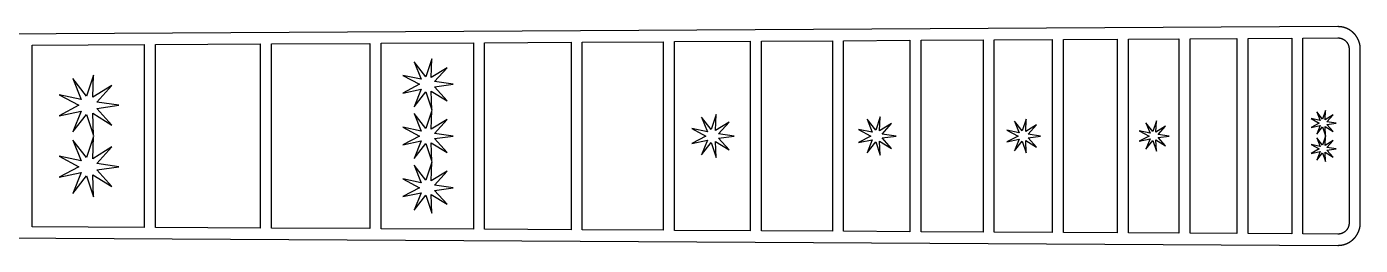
# Model space of a CAD drawing. Header units: metres. Extents: x -2 to 467, y -20 to 20.
# Drawn here: x 229.4 to 467, y -19.5 to 19.5 of the extents above; entities that cross this region are included whole.
import ezdxf

# ---------------------------------------------------------------- set-up
doc = ezdxf.new("R2010")
doc.units = ezdxf.units.M

msp = doc.modelspace()

# ---------------------------------------------------------------- linework, layer by layer
for p, q in [((462.984, 19.5), (1.97849, 16.8749)), ((463.005, 19.5), (462.984, 19.5)), ((463.022, 19.4999), (463.005, 19.5)), ((463.053, 19.4997), (463.022, 19.4999)), ((463.083, 19.4992), (463.053, 19.4997)), ((463.114, 19.4985), (463.083, 19.4992)), ((463.146, 19.4975), (463.114, 19.4985)), ((463.178, 19.4962), (463.146, 19.4975)), ((463.209, 19.4948), (463.178, 19.4962)), ((463.24, 19.493), (463.209, 19.4948)), ((463.272, 19.491), (463.24, 19.493)), ((463.304, 19.4888), (463.272, 19.491)), ((463.334, 19.4864), (463.304, 19.4888)), ((463.365, 19.4837), (463.334, 19.4864)), ((463.397, 19.4807), (463.365, 19.4837)), ((463.428, 19.4775), (463.397, 19.4807)), ((463.46, 19.474), (463.428, 19.4775)), ((463.491, 19.4704), (463.46, 19.474)), ((463.522, 19.4664), (463.491, 19.4704)), ((463.553, 19.4623), (463.522, 19.4664)), ((463.584, 19.4578), (463.553, 19.4623)), ((463.615, 19.4532), (463.584, 19.4578)), ((463.646, 19.4482), (463.615, 19.4532)), ((463.677, 19.4431), (463.646, 19.4482)), ((463.708, 19.4376), (463.677, 19.4431)), ((463.739, 19.432), (463.708, 19.4376)), ((463.77, 19.4261), (463.739, 19.432)), ((463.801, 19.4199), (463.77, 19.4261)), ((463.831, 19.4137), (463.801, 19.4199)), ((463.862, 19.4071), (463.831, 19.4137)), ((463.893, 19.4002), (463.862, 19.4071)), ((463.924, 19.3931), (463.893, 19.4002)), ((463.954, 19.3858), (463.924, 19.3931)), ((463.984, 19.3783), (463.954, 19.3858)), ((464.015, 19.3703), (463.984, 19.3783)), ((464.046, 19.3622), (464.015, 19.3703)), ((464.076, 19.3539), (464.046, 19.3622)), ((464.106, 19.3454), (464.076, 19.3539)), ((464.136, 19.3367), (464.106, 19.3454)), ((464.166, 19.3277), (464.136, 19.3367)), ((464.196, 19.3184), (464.166, 19.3277)), ((464.226, 19.309), (464.196, 19.3184)), ((464.255, 19.2995), (464.226, 19.309)), ((464.285, 19.2895), (464.255, 19.2995)), ((464.315, 19.2793), (464.285, 19.2895)), ((464.345, 19.2689), (464.315, 19.2793)), ((464.375, 19.2579), (464.345, 19.2689)), ((464.405, 19.2471), (464.375, 19.2579)), ((464.434, 19.2361), (464.405, 19.2471)), ((464.463, 19.2247), (464.434, 19.2361)), ((464.492, 19.2133), (464.463, 19.2247)), ((464.521, 19.2015), (464.492, 19.2133)), ((464.551, 19.1892), (464.521, 19.2015)), ((464.58, 19.177), (464.551, 19.1892)), ((464.607, 19.165), (464.58, 19.177)), ((464.636, 19.1523), (464.607, 19.165)), ((464.666, 19.1389), (464.636, 19.1523)), ((464.694, 19.1258), (464.666, 19.1389)), ((464.722, 19.1126), (464.694, 19.1258)), ((464.75, 19.099), (464.722, 19.1126)), ((464.779, 19.0853), (464.75, 19.099)), ((464.807, 19.0713), (464.779, 19.0853)), ((464.836, 19.0565), (464.807, 19.0713)), ((464.864, 19.042), (464.836, 19.0565)), ((464.89, 19.0279), (464.864, 19.042)), ((464.918, 19.013), (464.89, 19.0279)), ((464.946, 18.9975), (464.918, 19.013)), ((311, 16.6345), (326.399, 16.7222)), ((311, -16.6345), (311, 16.6345)), ((326.399, 16.7222), (326.399, -16.7222)), ((328.399, 16.7336), (342.821, 16.8157)), ((328.399, -16.7336), (328.399, 16.7336)), ((342.821, 16.8157), (342.821, -16.8157)), ((344.821, 16.8271), (358.322, 16.904)), ((344.821, -16.8271), (344.821, 16.8271)), ((358.322, 16.904), (358.322, -16.904)), ((360.322, 16.9154), (372.953, 16.9873)), ((360.322, -16.9154), (360.322, 16.9154)), ((372.953, 16.9873), (372.953, -16.9873)), ((374.953, 16.9987), (386.762, 17.0659)), ((374.953, -16.9987), (374.953, 16.9987)), ((386.762, 17.0659), (386.762, -17.0659)), ((388.762, 17.0773), (399.797, 17.1401)), ((388.762, -17.0773), (388.762, 17.0773)), ((399.797, 17.1401), (399.797, -17.1401)), ((401.797, 17.1515), (412.1, 17.2102)), ((401.797, -17.1515), (401.797, 17.1515)), ((412.1, 17.2102), (412.1, -17.2102)), ((414.1, 17.2216), (423.712, 17.2763)), ((414.1, -17.2216), (414.1, 17.2216)), ((423.712, 17.2763), (423.712, -17.2763)), ((425.712, 17.2877), (434.673, 17.3387)), ((425.712, -17.2877), (425.712, 17.2877)), ((434.673, 17.3387), (434.673, -17.3387)), ((436.673, 17.3501), (445.018, 17.3976)), ((436.673, -17.3501), (436.673, 17.3501)), ((445.018, 17.3976), (445.018, -17.3976)), ((447.018, 17.409), (454.783, 17.4532)), ((447.018, -17.409), (447.018, 17.409)), ((454.783, 17.4532), (454.783, -17.4532)), ((456.783, 17.4646), (462.995, 17.5)), ((456.783, -17.4646), (456.783, 17.4646)), ((462.995, 17.5), (463.005, 17.5)), ((463.005, 17.5), (463.036, 17.4997)), ((463.036, 17.4997), (463.068, 17.499)), ((463.068, 17.499), (463.099, 17.4978)), ((463.099, 17.4978), (463.131, 17.496)), ((463.131, 17.496), (463.162, 17.4938)), ((463.162, 17.4938), (463.193, 17.4911)), ((463.193, 17.4911), (463.224, 17.4879)), ((463.224, 17.4879), (463.256, 17.4842)), ((463.256, 17.4842), (463.287, 17.48)), ((463.287, 17.48), (463.318, 17.4754)), ((463.318, 17.4754), (463.349, 17.4702)), ((463.349, 17.4702), (463.38, 17.4646)), ((463.38, 17.4646), (463.411, 17.4584)), ((463.411, 17.4584), (463.441, 17.4518)), ((463.441, 17.4518), (463.472, 17.4447)), ((463.472, 17.4447), (463.502, 17.4372)), ((463.502, 17.4372), (463.533, 17.4291)), ((463.533, 17.4291), (463.563, 17.4206)), ((463.563, 17.4206), (463.593, 17.4116)), ((463.593, 17.4116), (463.623, 17.4021)), ((463.623, 17.4021), (463.653, 17.3922)), ((463.653, 17.3922), (463.682, 17.3818)), ((463.682, 17.3818), (463.712, 17.3709)), ((463.712, 17.3709), (463.741, 17.3595)), ((463.741, 17.3595), (463.77, 17.3477)), ((463.77, 17.3477), (463.799, 17.3355)), ((463.799, 17.3355), (463.828, 17.3228)), ((463.828, 17.3228), (463.857, 17.3096)), ((463.857, 17.3096), (463.885, 17.2961)), ((463.885, 17.2961), (463.913, 17.282)), ((463.913, 17.282), (463.941, 17.2675)), ((463.941, 17.2675), (463.968, 17.2526)), ((463.968, 17.2526), (463.996, 17.2373)), ((463.996, 17.2373), (464.023, 17.2215)), ((464.023, 17.2215), (464.05, 17.2053)), ((464.05, 17.2053), (464.077, 17.1886)), ((464.077, 17.1886), (464.103, 17.1716)), ((464.103, 17.1716), (464.129, 17.1542)), ((464.129, 17.1542), (464.155, 17.1363)), ((464.155, 17.1363), (464.181, 17.118)), ((464.181, 17.118), (464.206, 17.0994)), ((464.206, 17.0994), (464.231, 17.0803)), ((464.231, 17.0803), (464.255, 17.0609)), ((464.255, 17.0609), (464.28, 17.041)), ((464.28, 17.041), (464.304, 17.0208)), ((464.304, 17.0208), (464.328, 17.0002)), ((464.328, 17.0002), (464.351, 16.9792)), ((464.351, 16.9792), (464.374, 16.9579)), ((464.374, 16.9579), (464.397, 16.9362)), ((464.397, 16.9362), (464.419, 16.9142)), ((464.419, 16.9142), (464.441, 16.8918)), ((464.441, 16.8918), (464.463, 16.8691)), ((464.463, 16.8691), (464.484, 16.846)), ((464.484, 16.846), (464.505, 16.8226)), ((464.505, 16.8226), (464.526, 16.7989)), ((464.526, 16.7989), (464.546, 16.7748)), ((464.546, 16.7748), (464.566, 16.7505)), ((464.566, 16.7505), (464.585, 16.7258)), ((464.585, 16.7258), (464.604, 16.7008)), ((464.604, 16.7008), (464.623, 16.6756)), ((464.623, 16.6756), (464.641, 16.65)), ((464.641, 16.65), (464.659, 16.6242)), ((464.973, 18.9822), (464.946, 18.9975)), ((465, 18.9669), (464.973, 18.9822)), ((465.027, 18.9511), (465, 18.9669)), ((465.055, 18.9347), (465.027, 18.9511)), ((465.082, 18.9185), (465.055, 18.9347)), ((465.109, 18.9021), (465.082, 18.9185)), ((465.135, 18.8855), (465.109, 18.9021)), ((465.161, 18.8689), (465.135, 18.8855)), ((465.188, 18.8518), (465.161, 18.8689)), ((465.214, 18.8349), (465.188, 18.8518)), ((465.24, 18.8175), (465.214, 18.8349)), ((465.266, 18.7993), (465.24, 18.8175)), ((465.292, 18.7815), (465.266, 18.7993)), ((465.318, 18.7635), (465.292, 18.7815)), ((465.343, 18.7452), (465.318, 18.7635)), ((465.369, 18.7268), (465.343, 18.7452)), ((465.394, 18.7082), (465.369, 18.7268)), ((465.419, 18.689), (465.394, 18.7082)), ((465.444, 18.67), (465.419, 18.689)), ((465.469, 18.6508), (465.444, 18.67)), ((465.494, 18.6314), (465.469, 18.6508)), ((465.518, 18.6119), (465.494, 18.6314)), ((465.542, 18.5921), (465.518, 18.6119)), ((465.567, 18.5719), (465.542, 18.5921)), ((465.591, 18.5517), (465.567, 18.5719)), ((465.614, 18.5315), (465.591, 18.5517)), ((465.638, 18.511), (465.614, 18.5315)), ((465.662, 18.49), (465.638, 18.511)), ((465.685, 18.469), (465.662, 18.49)), ((465.709, 18.4478), (465.685, 18.469)), ((465.732, 18.4265), (465.709, 18.4478)), ((465.754, 18.4053), (465.732, 18.4265)), ((465.777, 18.3836), (465.754, 18.4053)), ((465.8, 18.3611), (465.777, 18.3836)), ((465.823, 18.3391), (465.8, 18.3611)), ((465.844, 18.3177), (465.823, 18.3391)), ((465.866, 18.2953), (465.844, 18.3177)), ((465.889, 18.2721), (465.866, 18.2953)), ((465.91, 18.2494), (465.889, 18.2721)), ((465.931, 18.2268), (465.91, 18.2494)), ((465.953, 18.2038), (465.931, 18.2268)), ((465.974, 18.1804), (465.953, 18.2038)), ((465.995, 18.157), (465.974, 18.1804)), ((466.016, 18.1332), (465.995, 18.157)), ((466.037, 18.1095), (466.016, 18.1332)), ((466.057, 18.0859), (466.037, 18.1095)), ((466.077, 18.0619), (466.057, 18.0859)), ((466.097, 18.0374), (466.077, 18.0619)), ((466.117, 18.0131), (466.097, 18.0374)), ((466.136, 17.9888), (466.117, 18.0131)), ((466.156, 17.9641), (466.136, 17.9888)), ((466.175, 17.9394), (466.156, 17.9641)), ((466.194, 17.9145), (466.175, 17.9394)), ((466.213, 17.889), (466.194, 17.9145)), ((466.232, 17.8637), (466.213, 17.889)), ((466.25, 17.8384), (466.232, 17.8637)), ((466.268, 17.8129), (466.25, 17.8384)), ((466.286, 17.7873), (466.268, 17.8129)), ((466.304, 17.7614), (466.286, 17.7873)), ((466.322, 17.7347), (466.304, 17.7614)), ((466.34, 17.7086), (466.322, 17.7347)), ((466.357, 17.6829), (466.34, 17.7086)), ((466.374, 17.6565), (466.357, 17.6829)), ((466.39, 17.6303), (466.374, 17.6565)), ((466.407, 17.6037), (466.39, 17.6303)), ((466.423, 17.577), (466.407, 17.6037)), ((466.44, 17.5501), (466.423, 17.577)), ((466.456, 17.5223), (466.44, 17.5501)), ((466.472, 17.4951), (466.456, 17.5223)), ((466.487, 17.4683), (466.472, 17.4951)), ((466.503, 17.4409), (466.487, 17.4683)), ((466.518, 17.4127), (466.503, 17.4409)), ((466.533, 17.385), (466.518, 17.4127)), ((466.547, 17.3585), (466.533, 17.385)), ((466.561, 17.3306), (466.547, 17.3585)), ((466.576, 17.3016), (466.561, 17.3306)), ((466.59, 17.2735), (466.576, 17.3016)), ((466.604, 17.2454), (466.59, 17.2735)), ((466.618, 17.2171), (466.604, 17.2454)), ((466.631, 17.1892), (466.618, 17.2171)), ((466.644, 17.1606), (466.631, 17.1892)), ((466.657, 17.131), (466.644, 17.1606)), ((466.67, 17.1022), (466.657, 17.131)), ((466.682, 17.0746), (466.67, 17.1022)), ((466.694, 17.0457), (466.682, 17.0746)), ((466.707, 17.016), (466.694, 17.0457)), ((466.718, 16.9869), (466.707, 17.016)), ((466.73, 16.958), (466.718, 16.9869)), ((466.741, 16.9287), (466.73, 16.958)), ((466.752, 16.8997), (466.741, 16.9287)), ((466.763, 16.8702), (466.752, 16.8997)), ((466.774, 16.8399), (466.763, 16.8702)), ((466.784, 16.8102), (466.774, 16.8399)), ((466.795, 16.7803), (466.784, 16.8102)), ((466.804, 16.7505), (466.795, 16.7803)), ((466.814, 16.7213), (466.804, 16.7505)), ((466.823, 16.6913), (466.814, 16.7213)), ((466.833, 16.6611), (466.823, 16.6913)), ((466.842, 16.631), (466.833, 16.6611)), ((466.85, 16.6011), (466.842, 16.631)), ((230.424, 16.1757), (250.346, 16.2891)), ((230.424, -16.1757), (230.424, 16.1757)), ((250.346, 16.2891), (250.346, -16.2891)), ((252.346, 16.3005), (271.037, 16.407)), ((252.346, -16.3005), (252.346, 16.3005)), ((271.037, 16.407), (271.037, -16.407)), ((273.037, 16.4184), (290.566, 16.5182)), ((273.037, -16.4184), (273.037, 16.4184)), ((290.566, 16.5182), (290.566, -16.5182)), ((292.566, 16.5296), (309, 16.6231)), ((292.566, -16.5296), (292.566, 16.5296)), ((309, 16.6231), (309, -16.6231)), ((464.659, 16.6242), (464.677, 16.598)), ((464.677, 16.598), (464.694, 16.5716)), ((464.694, 16.5716), (464.71, 16.545)), ((464.71, 16.545), (464.726, 16.5181)), ((464.726, 16.5181), (464.742, 16.4909)), ((464.742, 16.4909), (464.758, 16.4635)), ((464.758, 16.4635), (464.773, 16.4359)), ((464.773, 16.4359), (464.787, 16.408)), ((464.787, 16.408), (464.801, 16.3799)), ((464.801, 16.3799), (464.815, 16.3515)), ((464.815, 16.3515), (464.828, 16.323)), ((464.828, 16.323), (464.84, 16.2943)), ((464.84, 16.2943), (464.853, 16.2654)), ((464.853, 16.2654), (464.865, 16.2362)), ((464.865, 16.2362), (464.876, 16.2069)), ((464.876, 16.2069), (464.887, 16.1775)), ((464.887, 16.1775), (464.897, 16.1478)), ((464.897, 16.1478), (464.907, 16.118)), ((464.907, 16.118), (464.917, 16.0881)), ((464.917, 16.0881), (464.926, 16.058)), ((464.926, 16.058), (464.934, 16.0277)), ((464.934, 16.0277), (464.942, 15.9974)), ((464.942, 15.9974), (464.95, 15.9669)), ((464.95, 15.9669), (464.957, 15.9363)), ((464.957, 15.9363), (464.963, 15.9056)), ((464.963, 15.9056), (464.97, 15.8748)), ((464.97, 15.8748), (464.975, 15.8439)), ((464.975, 15.8439), (464.98, 15.8129)), ((464.98, 15.8129), (464.985, 15.7818)), ((464.985, 15.7818), (464.989, 15.7507)), ((464.989, 15.7507), (464.993, 15.7195)), ((464.993, 15.7195), (464.996, 15.6882)), ((464.996, 15.6882), (464.999, 15.6569)), ((464.999, 15.6569), (465.001, 15.6256)), ((465.001, 15.6256), (465.003, 15.5942)), ((465.003, 15.5942), (465.004, 15.5628)), ((465.004, 15.5628), (465.005, 15.5314)), ((465.005, 15.5314), (465.005, 15.5)), ((465.005, 15.5), (465.005, -15.5)), ((466.859, 16.5709), (466.85, 16.6011)), ((466.867, 16.5406), (466.859, 16.5709)), ((466.875, 16.5103), (466.867, 16.5406)), ((466.883, 16.4792), (466.875, 16.5103)), ((466.891, 16.4488), (466.883, 16.4792)), ((466.898, 16.4185), (466.891, 16.4488)), ((466.905, 16.3879), (466.898, 16.4185)), ((466.912, 16.3569), (466.905, 16.3879)), ((466.919, 16.3261), (466.912, 16.3569)), ((466.925, 16.2961), (466.919, 16.3261)), ((466.931, 16.2653), (466.925, 16.2961)), ((466.937, 16.2342), (466.931, 16.2653)), ((466.943, 16.2033), (466.937, 16.2342)), ((466.948, 16.1722), (466.943, 16.2033)), ((466.953, 16.1412), (466.948, 16.1722)), ((466.958, 16.1101), (466.953, 16.1412)), ((466.963, 16.0791), (466.958, 16.1101)), ((466.967, 16.0479), (466.963, 16.0791)), ((466.971, 16.0168), (466.967, 16.0479)), ((466.975, 15.9858), (466.971, 16.0168)), ((466.979, 15.9546), (466.975, 15.9858)), ((466.982, 15.9234), (466.979, 15.9546)), ((466.986, 15.8921), (466.982, 15.9234)), ((466.989, 15.8602), (466.986, 15.8921)), ((466.991, 15.8289), (466.989, 15.8602)), ((466.994, 15.7988), (466.991, 15.8289)), ((466.996, 15.7675), (466.994, 15.7988)), ((466.998, 15.7353), (466.996, 15.7675)), ((467, 15.704), (466.998, 15.7353)), ((467.001, 15.6729), (467, 15.704)), ((467.002, 15.6415), (467.001, 15.6729)), ((467.003, 15.6094), (467.002, 15.6415)), ((467.004, 15.578), (467.003, 15.6094)), ((467.005, 15.5479), (467.004, 15.578)), ((467.005, 15.5165), (467.005, 15.5479)), ((467.005, 15.5), (467.005, 15.5165)), ((467.005, -15.5), (467.005, 15.5)), ((300.543, 10.5783), (298.479, 13.2077)), ((298.479, 13.2077), (299.724, 10.1054)), ((301.583, 13.7551), (300.543, 10.5783)), ((301.474, 10.414), (301.583, 13.7551)), ((304.313, 12.179), (301.474, 10.414)), ((302.082, 9.68961), (304.313, 12.179)), ((240.1, 7.09943), (237.645, 10.2264)), ((237.645, 10.2264), (239.126, 6.53711)), ((241.337, 10.8774), (240.1, 7.09943)), ((241.207, 6.90414), (241.337, 10.8774)), ((299.724, 10.1054), (296.453, 10.7929)), ((296.453, 10.7929), (299.401, 9.21677)), ((305.392, 9.21677), (302.082, 9.68961)), ((239.126, 6.53711), (235.235, 7.35469)), ((235.235, 7.35469), (238.741, 5.48032)), ((244.583, 9.00299), (241.207, 6.90414)), ((241.93, 6.04262), (244.583, 9.00299)), ((299.401, 9.21677), (296.453, 7.64061)), ((296.453, 7.64061), (299.724, 8.32811)), ((299.724, 8.32811), (298.479, 5.22578)), ((298.479, 5.22578), (300.543, 7.85526)), ((300.543, 7.85526), (301.583, 4.67839)), ((301.474, 8.01949), (304.313, 6.25456)), ((301.583, 4.67839), (301.474, 8.01949)), ((302.082, 8.74393), (305.392, 9.21677)), ((304.313, 6.25456), (302.082, 8.74393)), ((238.741, 5.48032), (235.235, 3.60594)), ((245.865, 5.48032), (241.93, 6.04262)), ((241.93, 4.91801), (245.865, 5.48032)), ((244.583, 1.95764), (241.93, 4.91801)), ((235.235, 3.60594), (239.126, 4.42352)), ((239.126, 4.42352), (237.645, 0.734222)), ((237.645, 0.734222), (240.1, 3.86121)), ((240.1, 3.86121), (241.337, 0.083252)), ((241.207, 4.05649), (244.583, 1.95764)), ((241.337, 0.083252), (241.207, 4.05649)), ((300.543, 1.36151), (298.479, 3.99098)), ((298.479, 3.99098), (299.724, 0.888657)), ((301.583, 4.53838), (300.543, 1.36151)), ((301.474, 1.19728), (301.583, 4.53838)), ((304.313, 2.9622), (301.474, 1.19728)), ((302.082, 0.472839), (304.313, 2.9622)), ((351.37, 1.14488), (349.634, 3.356)), ((349.634, 3.356), (350.681, 0.747269)), ((352.245, 3.8163), (351.37, 1.14488)), ((352.153, 1.00679), (352.245, 3.8163)), ((354.54, 2.49091), (352.153, 1.00679)), ((352.664, 0.397614), (354.54, 2.49091)), ((380.678, 1.01997), (379.131, 2.98985)), ((379.131, 2.98985), (380.064, 0.665741)), ((381.457, 3.39993), (380.678, 1.01997)), ((381.375, 0.896957), (381.457, 3.39993)), ((406.788, 0.908691), (405.41, 2.66365)), ((405.41, 2.66365), (406.242, 0.593109)), ((407.482, 3.02899), (406.788, 0.908691)), ((407.41, 0.799088), (407.482, 3.02899)), ((430.668, 2.69853), (430.05, 0.809555)), ((430.604, 0.711914), (430.668, 2.69853)), ((459.862, 2.7485), (458.226, 3.09225)), ((458.226, 3.09225), (459.7, 2.30418)), ((460.272, 2.98494), (459.24, 4.29967)), ((459.24, 4.29967), (459.862, 2.7485)), ((460.792, 4.57336), (460.272, 2.98494)), ((460.737, 2.90282), (460.792, 4.57336)), ((462.157, 3.78528), (460.737, 2.90282)), ((461.041, 2.5406), (462.157, 3.78528)), ((462.696, 2.30418), (461.041, 2.5406)), ((299.724, 0.888657), (296.453, 1.57616)), ((296.453, 1.57616), (299.401, 0)), ((299.401, 0), (296.453, -1.57616)), ((305.392, 0), (302.082, 0.472839)), ((302.082, -0.472839), (305.392, 0)), ((350.681, 0.747269), (347.93, 1.32538)), ((347.93, 1.32538), (350.409, 0)), ((350.409, 0), (347.93, -1.32538)), ((355.447, 0), (352.664, 0.397614)), ((352.664, -0.397614), (355.447, 0)), ((380.064, 0.665741), (377.613, 1.18079)), ((377.613, 1.18079), (379.822, 0)), ((379.822, 0), (377.613, -1.18079)), ((383.502, 2.21915), (381.375, 0.896957)), ((381.831, 0.354233), (383.502, 2.21915)), ((384.31, 0), (381.831, 0.354233)), ((381.831, -0.354233), (384.31, 0)), ((406.242, 0.593109), (404.058, 1.05196)), ((404.058, 1.05196), (406.026, 0)), ((406.026, 0), (404.058, -1.05196)), ((409.304, 1.97704), (407.41, 0.799088)), ((407.815, 0.315582), (409.304, 1.97704)), ((410.024, 0), (407.815, 0.315582)), ((407.815, -0.315582), (410.024, 0)), ((429.563, 0.528397), (427.618, 0.93718)), ((427.618, 0.93718), (429.371, 0)), ((429.371, 0), (427.618, -0.93718)), ((430.05, 0.809555), (428.822, 2.37305)), ((428.822, 2.37305), (429.563, 0.528397)), ((432.292, 1.76134), (430.604, 0.711914)), ((430.965, 0.281143), (432.292, 1.76134)), ((432.933, 0), (430.965, 0.281143)), ((430.965, -0.281143), (432.933, 0)), ((459.7, 2.30418), (458.226, 1.51611)), ((458.226, 1.51611), (459.862, 1.85986)), ((459.862, 1.85986), (459.24, 0.308701)), ((459.24, 0.308701), (460.272, 1.62343)), ((460.272, 1.62343), (460.792, 0.035004)), ((460.737, 1.70555), (462.157, 0.82309)), ((460.792, 0.035004), (460.737, 1.70555)), ((461.041, 2.06776), (462.696, 2.30418)), ((462.157, 0.82309), (461.041, 2.06776)), ((240.1, -3.86121), (237.645, -0.734222)), ((237.645, -0.734222), (239.126, -4.42352)), ((241.337, -0.083252), (240.1, -3.86121)), ((241.207, -4.05649), (241.337, -0.083252)), ((244.583, -1.95764), (241.207, -4.05649)), ((241.93, -4.91801), (244.583, -1.95764)), ((296.453, -1.57616), (299.724, -0.888657)), ((299.724, -0.888657), (298.479, -3.99098)), ((298.479, -3.99098), (300.543, -1.36151)), ((300.543, -1.36151), (301.583, -4.53838)), ((301.474, -1.19728), (304.313, -2.9622)), ((301.583, -4.53838), (301.474, -1.19728)), ((304.313, -2.9622), (302.082, -0.472839)), ((347.93, -1.32538), (350.681, -0.747269)), ((350.681, -0.747269), (349.634, -3.356)), ((349.634, -3.356), (351.37, -1.14488)), ((351.37, -1.14488), (352.245, -3.8163)), ((352.153, -1.00679), (354.54, -2.49091)), ((352.245, -3.8163), (352.153, -1.00679)), ((354.54, -2.49091), (352.664, -0.397614)), ((377.613, -1.18079), (380.064, -0.665741)), ((380.064, -0.665741), (379.131, -2.98985)), ((379.131, -2.98985), (380.678, -1.01997)), ((380.678, -1.01997), (381.457, -3.39993)), ((381.375, -0.896957), (383.502, -2.21915)), ((381.457, -3.39993), (381.375, -0.896957)), ((383.502, -2.21915), (381.831, -0.354233)), ((404.058, -1.05196), (406.242, -0.593109)), ((406.242, -0.593109), (405.41, -2.66365)), ((405.41, -2.66365), (406.788, -0.908691)), ((406.788, -0.908691), (407.482, -3.02899)), ((407.41, -0.799088), (409.304, -1.97704)), ((407.482, -3.02899), (407.41, -0.799088)), ((409.304, -1.97704), (407.815, -0.315582)), ((427.618, -0.93718), (429.563, -0.528397)), ((429.563, -0.528397), (428.822, -2.37305)), ((428.822, -2.37305), (430.05, -0.809555)), ((430.05, -0.809555), (430.668, -2.69853)), ((430.604, -0.711914), (432.292, -1.76134)), ((430.668, -2.69853), (430.604, -0.711914)), ((432.292, -1.76134), (430.965, -0.281143)), ((459.862, -1.85986), (458.226, -1.51611)), ((458.226, -1.51611), (459.7, -2.30418)), ((459.7, -2.30418), (458.226, -3.09225)), ((460.272, -1.62343), (459.24, -0.308701)), ((459.24, -0.308701), (459.862, -1.85986)), ((460.792, -0.035004), (460.272, -1.62343)), ((460.737, -1.70555), (460.792, -0.035004)), ((462.157, -0.82309), (460.737, -1.70555)), ((461.041, -2.06776), (462.157, -0.82309)), ((462.696, -2.30418), (461.041, -2.06776)), ((461.041, -2.5406), (462.696, -2.30418)), ((239.126, -4.42352), (235.235, -3.60594)), ((235.235, -3.60594), (238.741, -5.48032)), ((301.583, -4.67839), (300.543, -7.85526)), ((301.474, -8.01949), (301.583, -4.67839)), ((458.226, -3.09225), (459.862, -2.7485)), ((459.862, -2.7485), (459.24, -4.29967)), ((459.24, -4.29967), (460.272, -2.98494)), ((460.272, -2.98494), (460.792, -4.57336)), ((460.737, -2.90282), (462.157, -3.78528)), ((460.792, -4.57336), (460.737, -2.90282)), ((462.157, -3.78528), (461.041, -2.5406)), ((238.741, -5.48032), (235.235, -7.35469)), ((235.235, -7.35469), (239.126, -6.53711)), ((239.126, -6.53711), (237.645, -10.2264)), ((237.645, -10.2264), (240.1, -7.09943)), ((240.1, -7.09943), (241.337, -10.8774)), ((241.207, -6.90414), (244.583, -9.00299)), ((241.337, -10.8774), (241.207, -6.90414)), ((245.865, -5.48032), (241.93, -4.91801)), ((241.93, -6.04262), (245.865, -5.48032)), ((244.583, -9.00299), (241.93, -6.04262)), ((300.543, -7.85526), (298.479, -5.22578)), ((298.479, -5.22578), (299.724, -8.32811)), ((304.313, -6.25456), (301.474, -8.01949)), ((302.082, -8.74393), (304.313, -6.25456)), ((299.724, -8.32811), (296.453, -7.64061)), ((296.453, -7.64061), (299.401, -9.21677)), ((299.401, -9.21677), (296.453, -10.7929)), ((305.392, -9.21677), (302.082, -8.74393)), ((302.082, -9.68961), (305.392, -9.21677)), ((296.453, -10.7929), (299.724, -10.1054)), ((299.724, -10.1054), (298.479, -13.2077)), ((298.479, -13.2077), (300.543, -10.5783)), ((300.543, -10.5783), (301.583, -13.7551)), ((301.474, -10.414), (304.313, -12.179)), ((301.583, -13.7551), (301.474, -10.414)), ((304.313, -12.179), (302.082, -9.68961)), ((250.346, -16.2891), (230.424, -16.1757)), ((271.037, -16.407), (252.346, -16.3005)), ((290.566, -16.5182), (273.037, -16.4184)), ((309, -16.6231), (292.566, -16.5296)), ((464.659, -16.6242), (464.641, -16.65)), ((464.677, -16.598), (464.659, -16.6242)), ((464.694, -16.5716), (464.677, -16.598)), ((464.71, -16.545), (464.694, -16.5716)), ((464.726, -16.5181), (464.71, -16.545)), ((464.742, -16.4909), (464.726, -16.5181)), ((464.758, -16.4635), (464.742, -16.4909)), ((464.773, -16.4359), (464.758, -16.4635)), ((464.787, -16.408), (464.773, -16.4359)), ((464.801, -16.3799), (464.787, -16.408)), ((464.815, -16.3515), (464.801, -16.3799)), ((464.828, -16.323), (464.815, -16.3515)), ((464.84, -16.2943), (464.828, -16.323)), ((464.853, -16.2654), (464.84, -16.2943)), ((464.865, -16.2362), (464.853, -16.2654)), ((464.876, -16.2069), (464.865, -16.2362)), ((464.887, -16.1775), (464.876, -16.2069)), ((464.897, -16.1478), (464.887, -16.1775)), ((464.907, -16.118), (464.897, -16.1478)), ((464.917, -16.0881), (464.907, -16.118)), ((464.926, -16.058), (464.917, -16.0881)), ((464.934, -16.0277), (464.926, -16.058)), ((464.942, -15.9974), (464.934, -16.0277)), ((464.95, -15.9669), (464.942, -15.9974)), ((464.957, -15.9363), (464.95, -15.9669)), ((464.963, -15.9056), (464.957, -15.9363)), ((464.97, -15.8748), (464.963, -15.9056)), ((464.975, -15.8439), (464.97, -15.8748)), ((464.98, -15.8129), (464.975, -15.8439)), ((464.985, -15.7818), (464.98, -15.8129)), ((464.989, -15.7507), (464.985, -15.7818)), ((464.993, -15.7195), (464.989, -15.7507)), ((464.996, -15.6882), (464.993, -15.7195)), ((464.999, -15.6569), (464.996, -15.6882)), ((465.001, -15.6256), (464.999, -15.6569)), ((465.003, -15.5942), (465.001, -15.6256)), ((465.004, -15.5628), (465.003, -15.5942)), ((465.005, -15.5314), (465.004, -15.5628)), ((465.005, -15.5), (465.005, -15.5314)), ((466.842, -16.631), (466.85, -16.6011)), ((466.85, -16.6011), (466.859, -16.5709)), ((466.859, -16.5709), (466.867, -16.5406)), ((466.867, -16.5406), (466.875, -16.5103)), ((466.875, -16.5103), (466.883, -16.4792)), ((466.883, -16.4792), (466.891, -16.4488)), ((466.891, -16.4488), (466.898, -16.4185)), ((466.898, -16.4185), (466.905, -16.3879)), ((466.905, -16.3879), (466.912, -16.3569)), ((466.912, -16.3569), (466.919, -16.3261)), ((466.919, -16.3261), (466.925, -16.2961)), ((466.925, -16.2961), (466.931, -16.2653)), ((466.931, -16.2653), (466.937, -16.2342)), ((466.937, -16.2342), (466.943, -16.2033)), ((466.943, -16.2033), (466.948, -16.1722)), ((466.948, -16.1722), (466.953, -16.1412)), ((466.953, -16.1412), (466.958, -16.1101)), ((466.958, -16.1101), (466.963, -16.0791)), ((466.963, -16.0791), (466.967, -16.0479)), ((466.967, -16.0479), (466.971, -16.0168)), ((466.971, -16.0168), (466.975, -15.9858)), ((466.975, -15.9858), (466.979, -15.9546)), ((466.979, -15.9546), (466.982, -15.9234)), ((466.982, -15.9234), (466.986, -15.8921)), ((466.986, -15.8921), (466.989, -15.8602)), ((466.989, -15.8602), (466.991, -15.8289)), ((466.991, -15.8289), (466.994, -15.7988)), ((466.994, -15.7988), (466.996, -15.7675)), ((466.996, -15.7675), (466.998, -15.7353)), ((466.998, -15.7353), (467, -15.704)), ((467, -15.704), (467.001, -15.6729)), ((467.001, -15.6729), (467.002, -15.6415)), ((467.002, -15.6415), (467.003, -15.6094)), ((467.003, -15.6094), (467.004, -15.578)), ((467.004, -15.578), (467.005, -15.5479)), ((467.005, -15.5165), (467.005, -15.5)), ((467.005, -15.5479), (467.005, -15.5165)), ((1.98363, -16.875), (462.984, -19.5)), ((326.399, -16.7222), (311, -16.6345)), ((342.821, -16.8157), (328.399, -16.7336)), ((358.322, -16.904), (344.821, -16.8271)), ((372.953, -16.9873), (360.322, -16.9154)), ((386.762, -17.0659), (374.953, -16.9987)), ((399.797, -17.1401), (388.762, -17.0773)), ((412.1, -17.2102), (401.797, -17.1515)), ((423.712, -17.2763), (414.1, -17.2216)), ((434.673, -17.3387), (425.712, -17.2877)), ((445.018, -17.3976), (436.673, -17.3501)), ((454.783, -17.4532), (447.018, -17.409)), ((462.995, -17.5), (456.783, -17.4646)), ((463.005, -17.5), (462.995, -17.5)), ((463.036, -17.4997), (463.005, -17.5)), ((463.068, -17.499), (463.036, -17.4997)), ((463.099, -17.4978), (463.068, -17.499)), ((463.131, -17.496), (463.099, -17.4978)), ((463.162, -17.4938), (463.131, -17.496)), ((463.193, -17.4911), (463.162, -17.4938)), ((463.224, -17.4879), (463.193, -17.4911)), ((463.256, -17.4842), (463.224, -17.4879)), ((463.287, -17.48), (463.256, -17.4842)), ((463.318, -17.4754), (463.287, -17.48)), ((463.349, -17.4702), (463.318, -17.4754)), ((463.38, -17.4646), (463.349, -17.4702)), ((463.411, -17.4584), (463.38, -17.4646)), ((463.441, -17.4518), (463.411, -17.4584)), ((463.472, -17.4447), (463.441, -17.4518)), ((463.502, -17.4372), (463.472, -17.4447)), ((463.533, -17.4291), (463.502, -17.4372)), ((463.563, -17.4206), (463.533, -17.4291)), ((463.593, -17.4116), (463.563, -17.4206)), ((463.623, -17.4021), (463.593, -17.4116)), ((463.653, -17.3922), (463.623, -17.4021)), ((463.682, -17.3818), (463.653, -17.3922)), ((463.712, -17.3709), (463.682, -17.3818)), ((463.741, -17.3595), (463.712, -17.3709)), ((463.77, -17.3477), (463.741, -17.3595)), ((463.799, -17.3355), (463.77, -17.3477)), ((463.828, -17.3228), (463.799, -17.3355)), ((463.857, -17.3096), (463.828, -17.3228)), ((463.885, -17.2961), (463.857, -17.3096)), ((463.913, -17.282), (463.885, -17.2961)), ((463.941, -17.2675), (463.913, -17.282)), ((463.968, -17.2526), (463.941, -17.2675)), ((463.996, -17.2373), (463.968, -17.2526)), ((464.023, -17.2215), (463.996, -17.2373)), ((464.05, -17.2053), (464.023, -17.2215)), ((464.077, -17.1886), (464.05, -17.2053)), ((464.103, -17.1716), (464.077, -17.1886)), ((464.129, -17.1542), (464.103, -17.1716)), ((464.155, -17.1363), (464.129, -17.1542)), ((464.181, -17.118), (464.155, -17.1363)), ((464.206, -17.0994), (464.181, -17.118)), ((464.231, -17.0803), (464.206, -17.0994)), ((464.255, -17.0609), (464.231, -17.0803)), ((464.28, -17.041), (464.255, -17.0609)), ((464.304, -17.0208), (464.28, -17.041)), ((464.328, -17.0002), (464.304, -17.0208)), ((464.351, -16.9792), (464.328, -17.0002)), ((464.374, -16.9579), (464.351, -16.9792)), ((464.397, -16.9362), (464.374, -16.9579)), ((464.419, -16.9142), (464.397, -16.9362)), ((464.441, -16.8918), (464.419, -16.9142)), ((464.463, -16.8691), (464.441, -16.8918)), ((464.484, -16.846), (464.463, -16.8691)), ((464.505, -16.8226), (464.484, -16.846)), ((464.526, -16.7989), (464.505, -16.8226)), ((464.546, -16.7748), (464.526, -16.7989)), ((464.566, -16.7505), (464.546, -16.7748)), ((464.585, -16.7258), (464.566, -16.7505)), ((464.604, -16.7008), (464.585, -16.7258)), ((464.623, -16.6756), (464.604, -16.7008)), ((464.641, -16.65), (464.623, -16.6756)), ((464.918, -19.013), (464.946, -18.9975)), ((464.946, -18.9975), (464.973, -18.9822)), ((464.973, -18.9822), (465, -18.9669)), ((465, -18.9669), (465.027, -18.9511)), ((465.027, -18.9511), (465.055, -18.9347)), ((465.055, -18.9347), (465.082, -18.9185)), ((465.082, -18.9185), (465.109, -18.9021)), ((465.109, -18.9021), (465.135, -18.8855)), ((465.135, -18.8855), (465.161, -18.8689)), ((465.161, -18.8689), (465.188, -18.8518)), ((465.188, -18.8518), (465.214, -18.8349)), ((465.214, -18.8349), (465.24, -18.8175)), ((465.24, -18.8175), (465.266, -18.7993)), ((465.266, -18.7993), (465.292, -18.7815)), ((465.292, -18.7815), (465.318, -18.7635)), ((465.318, -18.7635), (465.343, -18.7452)), ((465.343, -18.7452), (465.369, -18.7268)), ((465.369, -18.7268), (465.394, -18.7082)), ((465.394, -18.7082), (465.419, -18.689)), ((465.419, -18.689), (465.444, -18.67)), ((465.444, -18.67), (465.469, -18.6508)), ((465.469, -18.6508), (465.494, -18.6314)), ((465.494, -18.6314), (465.518, -18.6119)), ((465.518, -18.6119), (465.542, -18.5921)), ((465.542, -18.5921), (465.567, -18.5719)), ((465.567, -18.5719), (465.591, -18.5517)), ((465.591, -18.5517), (465.614, -18.5315)), ((465.614, -18.5315), (465.638, -18.511)), ((465.638, -18.511), (465.662, -18.49)), ((465.662, -18.49), (465.685, -18.469)), ((465.685, -18.469), (465.709, -18.4478)), ((465.709, -18.4478), (465.732, -18.4265)), ((465.732, -18.4265), (465.754, -18.4053)), ((465.754, -18.4053), (465.777, -18.3836)), ((465.777, -18.3836), (465.8, -18.3611)), ((465.8, -18.3611), (465.823, -18.3391)), ((465.823, -18.3391), (465.844, -18.3177)), ((465.844, -18.3177), (465.866, -18.2953)), ((465.866, -18.2953), (465.889, -18.2721)), ((465.889, -18.2721), (465.91, -18.2494)), ((465.91, -18.2494), (465.931, -18.2268)), ((465.931, -18.2268), (465.953, -18.2038)), ((465.953, -18.2038), (465.974, -18.1804)), ((465.974, -18.1804), (465.995, -18.157)), ((465.995, -18.157), (466.016, -18.1332)), ((466.016, -18.1332), (466.037, -18.1095)), ((466.037, -18.1095), (466.057, -18.0859)), ((466.057, -18.0859), (466.077, -18.0619)), ((466.077, -18.0619), (466.097, -18.0374)), ((466.097, -18.0374), (466.117, -18.0131)), ((466.117, -18.0131), (466.136, -17.9888)), ((466.136, -17.9888), (466.156, -17.9641)), ((466.156, -17.9641), (466.175, -17.9394)), ((466.175, -17.9394), (466.194, -17.9145)), ((466.194, -17.9145), (466.213, -17.889)), ((466.213, -17.889), (466.232, -17.8637)), ((466.232, -17.8637), (466.25, -17.8384)), ((466.25, -17.8384), (466.268, -17.8129)), ((466.268, -17.8129), (466.286, -17.7873)), ((466.286, -17.7873), (466.304, -17.7614)), ((466.304, -17.7614), (466.322, -17.7347)), ((466.322, -17.7347), (466.34, -17.7086)), ((466.34, -17.7086), (466.357, -17.6829)), ((466.357, -17.6829), (466.374, -17.6565)), ((466.374, -17.6565), (466.39, -17.6303)), ((466.39, -17.6303), (466.407, -17.6037)), ((466.407, -17.6037), (466.423, -17.577)), ((466.423, -17.577), (466.44, -17.5501)), ((466.44, -17.5501), (466.456, -17.5223)), ((466.456, -17.5223), (466.472, -17.4951)), ((466.472, -17.4951), (466.487, -17.4683)), ((466.487, -17.4683), (466.503, -17.4409)), ((466.503, -17.4409), (466.518, -17.4127)), ((466.518, -17.4127), (466.533, -17.385)), ((466.533, -17.385), (466.547, -17.3585)), ((466.547, -17.3585), (466.561, -17.3306)), ((466.561, -17.3306), (466.576, -17.3016)), ((466.576, -17.3016), (466.59, -17.2735)), ((466.59, -17.2735), (466.604, -17.2454)), ((466.604, -17.2454), (466.618, -17.2171)), ((466.618, -17.2171), (466.631, -17.1892)), ((466.631, -17.1892), (466.644, -17.1606)), ((466.644, -17.1606), (466.657, -17.131)), ((466.657, -17.131), (466.67, -17.1022)), ((466.67, -17.1022), (466.682, -17.0746)), ((466.682, -17.0746), (466.694, -17.0457)), ((466.694, -17.0457), (466.707, -17.016)), ((466.707, -17.016), (466.718, -16.9869)), ((466.718, -16.9869), (466.73, -16.958)), ((466.73, -16.958), (466.741, -16.9287)), ((466.741, -16.9287), (466.752, -16.8997)), ((466.752, -16.8997), (466.763, -16.8702)), ((466.763, -16.8702), (466.774, -16.8399)), ((466.774, -16.8399), (466.784, -16.8102)), ((466.784, -16.8102), (466.795, -16.7803)), ((466.795, -16.7803), (466.804, -16.7505)), ((466.804, -16.7505), (466.814, -16.7213)), ((466.814, -16.7213), (466.823, -16.6913)), ((466.823, -16.6913), (466.833, -16.6611)), ((466.833, -16.6611), (466.842, -16.631)), ((462.984, -19.5), (463.005, -19.5)), ((463.005, -19.5), (463.022, -19.4999)), ((463.022, -19.4999), (463.053, -19.4997)), ((463.053, -19.4997), (463.083, -19.4992)), ((463.083, -19.4992), (463.114, -19.4985)), ((463.114, -19.4985), (463.146, -19.4975)), ((463.146, -19.4975), (463.178, -19.4962)), ((463.178, -19.4962), (463.209, -19.4948)), ((463.209, -19.4948), (463.24, -19.493)), ((463.24, -19.493), (463.272, -19.491)), ((463.272, -19.491), (463.304, -19.4888)), ((463.304, -19.4888), (463.334, -19.4864)), ((463.334, -19.4864), (463.365, -19.4837)), ((463.365, -19.4837), (463.397, -19.4807)), ((463.397, -19.4807), (463.428, -19.4775)), ((463.428, -19.4775), (463.46, -19.474)), ((463.46, -19.474), (463.491, -19.4704)), ((463.491, -19.4704), (463.522, -19.4664)), ((463.522, -19.4664), (463.553, -19.4623)), ((463.553, -19.4623), (463.584, -19.4578)), ((463.584, -19.4578), (463.615, -19.4532)), ((463.615, -19.4532), (463.646, -19.4482)), ((463.646, -19.4482), (463.677, -19.4431)), ((463.677, -19.4431), (463.708, -19.4376)), ((463.708, -19.4376), (463.739, -19.432)), ((463.739, -19.432), (463.77, -19.4261)), ((463.77, -19.4261), (463.801, -19.4199)), ((463.801, -19.4199), (463.831, -19.4137)), ((463.831, -19.4137), (463.862, -19.4071)), ((463.862, -19.4071), (463.893, -19.4002)), ((463.893, -19.4002), (463.924, -19.3931)), ((463.924, -19.3931), (463.954, -19.3858)), ((463.954, -19.3858), (463.984, -19.3783)), ((463.984, -19.3783), (464.015, -19.3703)), ((464.015, -19.3703), (464.046, -19.3622)), ((464.046, -19.3622), (464.076, -19.3539)), ((464.076, -19.3539), (464.106, -19.3454)), ((464.106, -19.3454), (464.136, -19.3367)), ((464.136, -19.3367), (464.166, -19.3277)), ((464.166, -19.3277), (464.196, -19.3184)), ((464.196, -19.3184), (464.226, -19.309)), ((464.226, -19.309), (464.255, -19.2995)), ((464.255, -19.2995), (464.285, -19.2895)), ((464.285, -19.2895), (464.315, -19.2793)), ((464.315, -19.2793), (464.345, -19.2689)), ((464.345, -19.2689), (464.375, -19.2579)), ((464.375, -19.2579), (464.405, -19.2471)), ((464.405, -19.2471), (464.434, -19.2361)), ((464.434, -19.2361), (464.463, -19.2247)), ((464.463, -19.2247), (464.492, -19.2133)), ((464.492, -19.2133), (464.521, -19.2015)), ((464.521, -19.2015), (464.551, -19.1892)), ((464.551, -19.1892), (464.58, -19.177)), ((464.58, -19.177), (464.607, -19.165)), ((464.607, -19.165), (464.636, -19.1523)), ((464.636, -19.1523), (464.666, -19.1389)), ((464.666, -19.1389), (464.694, -19.1258)), ((464.694, -19.1258), (464.722, -19.1126)), ((464.722, -19.1126), (464.75, -19.099)), ((464.75, -19.099), (464.779, -19.0853)), ((464.779, -19.0853), (464.807, -19.0713)), ((464.807, -19.0713), (464.836, -19.0565)), ((464.836, -19.0565), (464.864, -19.042)), ((464.864, -19.042), (464.89, -19.0279)), ((464.89, -19.0279), (464.918, -19.013))]:
    msp.add_line(p, q)

doc.saveas('drawing.dxf')
